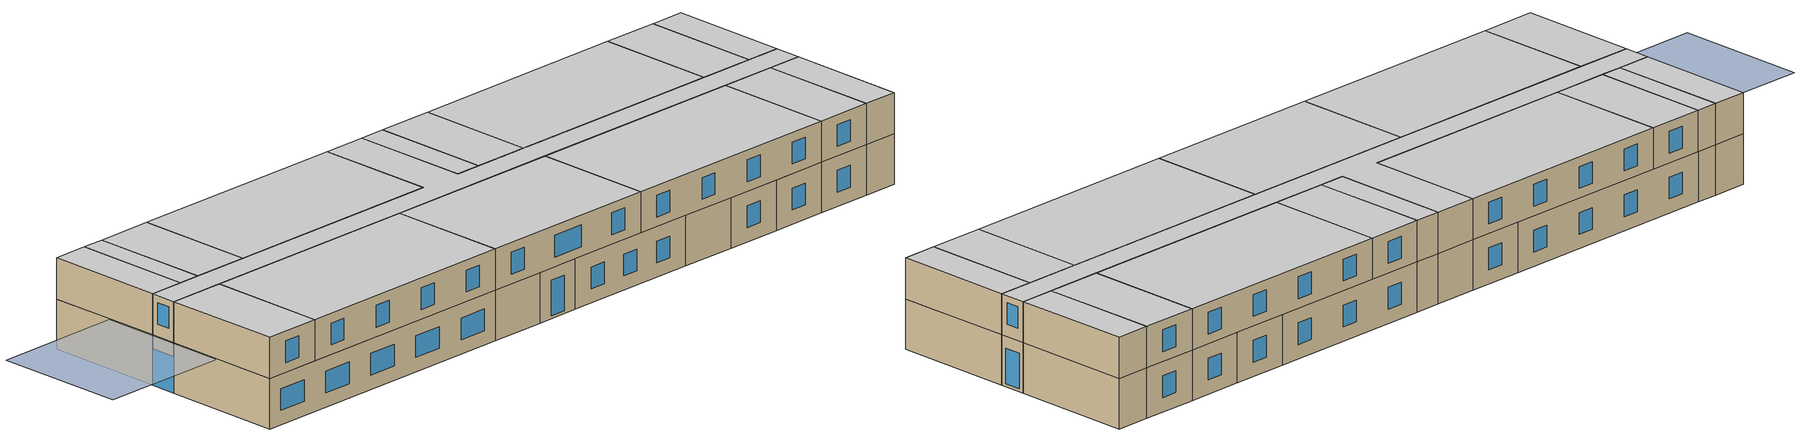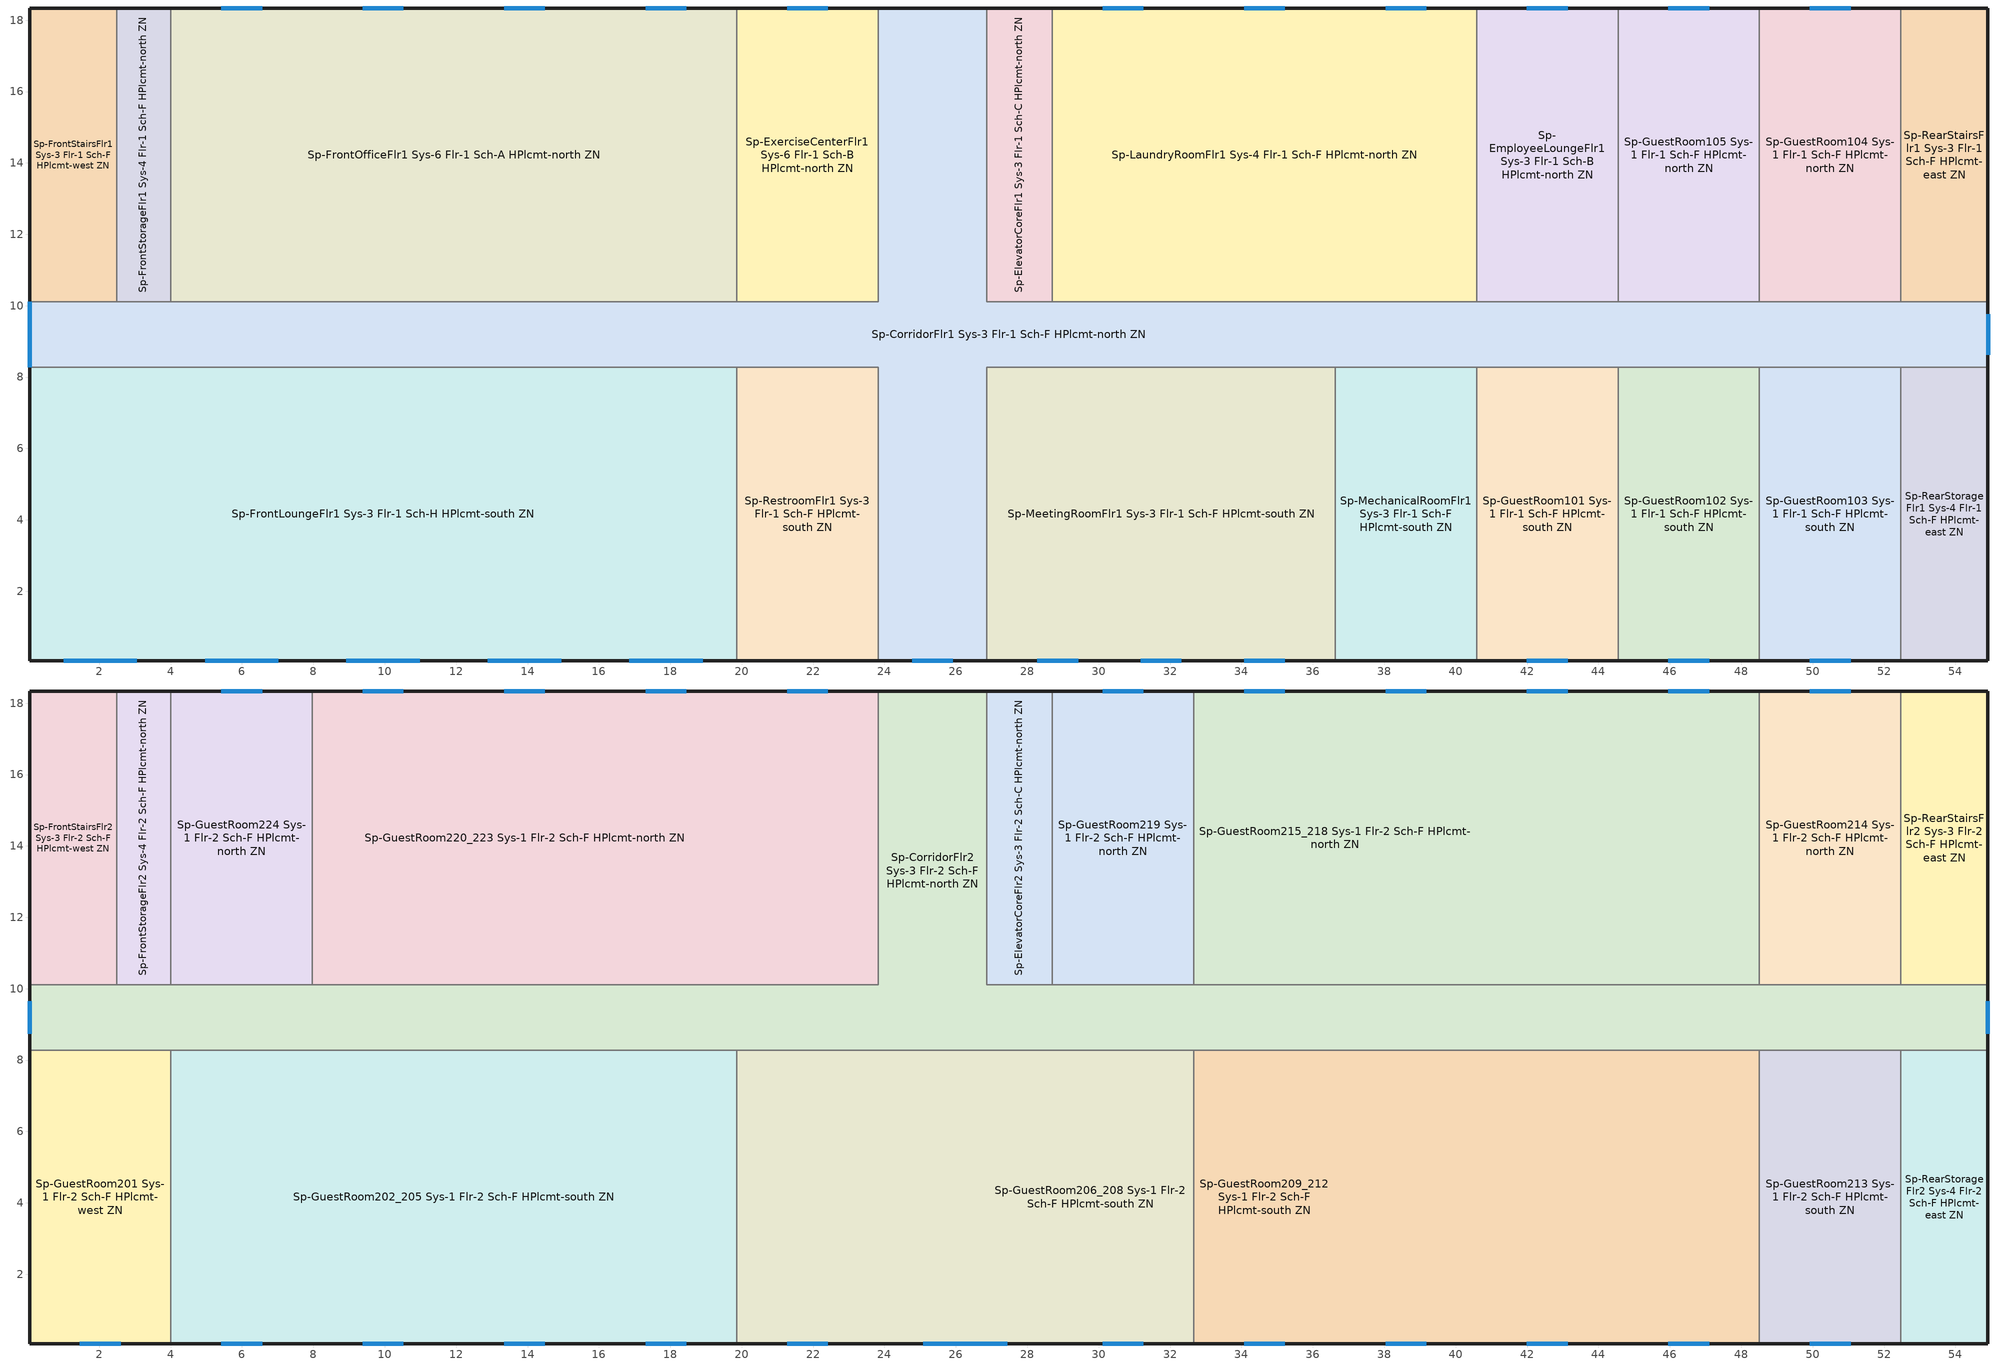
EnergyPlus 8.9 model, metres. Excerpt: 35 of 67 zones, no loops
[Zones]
Sp-CorridorFlr1 Sys-3 Flr-1 Sch-F HPlcmt-north ZN
 floor ground (BTAP-Grnd-Floor-Mass:U-0.757): 26.87,18.34 26.87,10.11 54.91,10.11 54.91,8.28 26.87,8.28 26.87,0.05 23.82,0.05 23.82,8.28 0.05,8.28 0.05,10.11 23.82,10.11 23.82,18.34 z0
 wall outside (BTAP-Ext-Wall-Mass:U-0.315): 26.87,18.34 23.82,18.34 / 0.05,10.11 0.05,8.28 / 23.82,0.05 26.87,0.05 / 54.91,8.28 54.91,10.11 z0:3.35
 wall to Sp-RearStairsFlr1 Sys-3 Flr-1 Sch-F HPlcmt-east ZN (BTAP-Int-Wall): 54.91,10.11 52.47,10.11 z0:3.35
 wall to Sp-ExerciseCenterFlr1 Sys-6 Flr-1 Sch-B HPlcmt-north ZN (BTAP-Int-Wall): 23.82,18.34 23.82,10.11 19.86,10.11 z0:3.35
 wall to Sp-FrontOfficeFlr1 Sys-6 Flr-1 Sch-A HPlcmt-north ZN (BTAP-Int-Wall): 19.86,10.11 4.01,10.11 z0:3.35
 wall to Sp-FrontStorageFlr1 Sys-4 Flr-1 Sch-F HPlcmt-north ZN (BTAP-Int-Wall): 4.01,10.11 2.49,10.11 z0:3.35
 wall to Sp-FrontStairsFlr1 Sys-3 Flr-1 Sch-F HPlcmt-west ZN (BTAP-Int-Wall): 2.49,10.11 0.05,10.11 z0:3.35
 wall to Sp-FrontLoungeFlr1 Sys-3 Flr-1 Sch-H HPlcmt-south ZN (BTAP-Int-Wall): 0.05,8.28 19.86,8.28 z0:3.35
 wall to Sp-RestroomFlr1 Sys-3 Flr-1 Sch-F HPlcmt-south ZN (BTAP-Int-Wall): 19.86,8.28 23.82,8.28 23.82,0.05 z0:3.35
 wall to Sp-MeetingRoomFlr1 Sys-3 Flr-1 Sch-F HPlcmt-south ZN (BTAP-Int-Wall): 26.87,0.05 26.87,8.28 36.62,8.28 z0:3.35
 wall to Sp-MechanicalRoomFlr1 Sys-3 Flr-1 Sch-F HPlcmt-south ZN (BTAP-Int-Wall): 36.62,8.28 40.59,8.28 z0:3.35
 wall to Sp-GuestRoom101 Sys-1 Flr-1 Sch-F HPlcmt-south ZN (BTAP-Int-Wall): 40.59,8.28 44.55,8.28 z0:3.35
 wall to Sp-GuestRoom102 Sys-1 Flr-1 Sch-F HPlcmt-south ZN (BTAP-Int-Wall): 44.55,8.28 48.51,8.28 z0:3.35
 wall to Sp-GuestRoom103 Sys-1 Flr-1 Sch-F HPlcmt-south ZN (BTAP-Int-Wall): 48.51,8.28 52.47,8.28 z0:3.35
 wall to Sp-RearStorageFlr1 Sys-4 Flr-1 Sch-F HPlcmt-east ZN (BTAP-Int-Wall): 52.47,8.28 54.91,8.28 z0:3.35
 wall to Sp-GuestRoom104 Sys-1 Flr-1 Sch-F HPlcmt-north ZN (BTAP-Int-Wall): 52.47,10.11 48.51,10.11 z0:3.35
 wall to Sp-GuestRoom105 Sys-1 Flr-1 Sch-F HPlcmt-north ZN (BTAP-Int-Wall): 48.51,10.11 44.55,10.11 z0:3.35
 wall to Sp-EmployeeLoungeFlr1 Sys-3 Flr-1 Sch-B HPlcmt-north ZN (BTAP-Int-Wall): 44.55,10.11 40.59,10.11 z0:3.35
 wall to Sp-LaundryRoomFlr1 Sys-4 Flr-1 Sch-F HPlcmt-north ZN (BTAP-Int-Wall): 40.59,10.11 28.7,10.11 z0:3.35
 wall to Sp-ElevatorCoreFlr1 Sys-3 Flr-1 Sch-C HPlcmt-north ZN (BTAP-Int-Wall): 28.7,10.11 26.87,10.11 26.87,18.34 z0:3.35
 window (BTAP-Ext-FixedWindow:U=0.240 SHGC=0.600): 0.05,10.11 0.05,8.28 z0:2.44; 24.78,0.05 25.92,0.05 / 54.91,8.62 54.91,9.76 z0.19:2.55
Sp-ElevatorCoreFlr1 Sys-3 Flr-1 Sch-C HPlcmt-north ZN
 floor ground (BTAP-Grnd-Floor-Mass:U-0.757): 28.7,18.34 28.7,10.11 26.87,10.11 26.87,18.34 z0
 wall outside (BTAP-Ext-Wall-Mass:U-0.315): 28.7,18.34 26.87,18.34 z0:3.35
 wall to Sp-LaundryRoomFlr1 Sys-4 Flr-1 Sch-F HPlcmt-north ZN (BTAP-Int-Wall): 28.7,10.11 28.7,18.34 z0:3.35
Sp-EmployeeLoungeFlr1 Sys-3 Flr-1 Sch-B HPlcmt-north ZN
 floor ground (BTAP-Grnd-Floor-Mass:U-0.757): 44.55,18.34 44.55,10.11 40.59,10.11 40.59,18.34 z0
 wall outside (BTAP-Ext-Wall-Mass:U-0.315): 44.55,18.34 40.59,18.34 z0:3.35
 wall to Sp-GuestRoom105 Sys-1 Flr-1 Sch-F HPlcmt-north ZN (BTAP-Int-Wall): 44.55,10.11 44.55,18.34 z0:3.35
 wall to Sp-LaundryRoomFlr1 Sys-4 Flr-1 Sch-F HPlcmt-north ZN (BTAP-Int-Wall): 40.59,18.34 40.59,10.11 z0:3.35
 window (BTAP-Ext-FixedWindow:U=0.240 SHGC=0.600): 43.14,18.34 42,18.34 z0.95:2.4
Sp-ExerciseCenterFlr1 Sys-6 Flr-1 Sch-B HPlcmt-north ZN
 floor ground (BTAP-Grnd-Floor-Mass:U-0.757): 23.82,18.34 23.82,10.11 19.86,10.11 19.86,18.34 z0
 wall outside (BTAP-Ext-Wall-Mass:U-0.315): 23.82,18.34 19.86,18.34 z0:3.35
 wall to Sp-FrontOfficeFlr1 Sys-6 Flr-1 Sch-A HPlcmt-north ZN (BTAP-Int-Wall): 19.86,18.34 19.86,10.11 z0:3.35
 window (BTAP-Ext-FixedWindow:U=0.240 SHGC=0.600): 22.41,18.34 21.27,18.34 z0.95:2.4
Sp-FrontLoungeFlr1 Sys-3 Flr-1 Sch-H HPlcmt-south ZN
 floor ground (BTAP-Grnd-Floor-Mass:U-0.757): 19.86,8.28 19.86,0.05 0.05,0.05 0.05,8.28 z0
 wall outside (BTAP-Ext-Wall-Mass:U-0.315): 0.05,8.28 0.05,0.05 19.86,0.05 z0:3.35
 wall to Sp-RestroomFlr1 Sys-3 Flr-1 Sch-F HPlcmt-south ZN (BTAP-Int-Wall): 19.86,0.05 19.86,8.28 z0:3.35
 window (BTAP-Ext-FixedWindow:U=0.240 SHGC=0.600): 1,0.05 3.06,0.05 / 4.97,0.05 7.02,0.05 / 8.93,0.05 10.98,0.05 / 12.89,0.05 14.94,0.05 / 16.85,0.05 18.91,0.05 z0.95:2.4
Sp-FrontOfficeFlr1 Sys-6 Flr-1 Sch-A HPlcmt-north ZN
 floor ground (BTAP-Grnd-Floor-Mass:U-0.757): 19.86,18.34 19.86,10.11 4.01,10.11 4.01,18.34 z0
 wall outside (BTAP-Ext-Wall-Mass:U-0.315): 19.86,18.34 4.01,18.34 z0:3.35
 wall to Sp-FrontStorageFlr1 Sys-4 Flr-1 Sch-F HPlcmt-north ZN (BTAP-Int-Wall): 4.01,18.34 4.01,10.11 z0:3.35
 window (BTAP-Ext-FixedWindow:U=0.240 SHGC=0.600): 18.45,18.34 17.31,18.34 / 14.49,18.34 13.35,18.34 / 10.52,18.34 9.39,18.34 / 6.56,18.34 5.42,18.34 z0.95:2.4
Sp-FrontStairsFlr1 Sys-3 Flr-1 Sch-F HPlcmt-west ZN
 floor ground (BTAP-Grnd-Floor-Mass:U-0.757): 2.49,18.34 2.49,10.11 0.05,10.11 0.05,18.34 z0
 wall outside (BTAP-Ext-Wall-Mass:U-0.315): 2.49,18.34 0.05,18.34 0.05,10.11 z0:3.35
 wall to Sp-FrontStorageFlr1 Sys-4 Flr-1 Sch-F HPlcmt-north ZN (BTAP-Int-Wall): 2.49,10.11 2.49,18.34 z0:3.35
Sp-FrontStorageFlr1 Sys-4 Flr-1 Sch-F HPlcmt-north ZN
 floor ground (BTAP-Grnd-Floor-Mass:U-0.757): 4.01,18.34 4.01,10.11 2.49,10.11 2.49,18.34 z0
 wall outside (BTAP-Ext-Wall-Mass:U-0.315): 4.01,18.34 2.49,18.34 z0:3.35
Sp-GuestRoom101 Sys-1 Flr-1 Sch-F HPlcmt-south ZN
 floor ground (BTAP-Grnd-Floor-Mass:U-0.757): 44.55,8.28 44.55,0.05 40.59,0.05 40.59,8.28 z0
 wall outside (BTAP-Ext-Wall-Mass:U-0.315): 40.59,0.05 44.55,0.05 z0:3.35
 wall to Sp-MechanicalRoomFlr1 Sys-3 Flr-1 Sch-F HPlcmt-south ZN (BTAP-Int-Wall): 40.59,8.28 40.59,0.05 z0:3.35
 wall to Sp-GuestRoom102 Sys-1 Flr-1 Sch-F HPlcmt-south ZN (BTAP-Int-Wall): 44.55,0.05 44.55,8.28 z0:3.35
 window (BTAP-Ext-FixedWindow:U=0.240 SHGC=0.600): 42,0.05 43.14,0.05 z0.95:2.4
Sp-GuestRoom102 Sys-1 Flr-1 Sch-F HPlcmt-south ZN
 floor ground (BTAP-Grnd-Floor-Mass:U-0.757): 48.51,8.28 48.51,0.05 44.55,0.05 44.55,8.28 z0
 wall outside (BTAP-Ext-Wall-Mass:U-0.315): 44.55,0.05 48.51,0.05 z0:3.35
 wall to Sp-GuestRoom103 Sys-1 Flr-1 Sch-F HPlcmt-south ZN (BTAP-Int-Wall): 48.51,0.05 48.51,8.28 z0:3.35
 window (BTAP-Ext-FixedWindow:U=0.240 SHGC=0.600): 45.96,0.05 47.1,0.05 z0.95:2.4
Sp-GuestRoom103 Sys-1 Flr-1 Sch-F HPlcmt-south ZN
 floor ground (BTAP-Grnd-Floor-Mass:U-0.757): 52.47,8.28 52.47,0.05 48.51,0.05 48.51,8.28 z0
 wall outside (BTAP-Ext-Wall-Mass:U-0.315): 48.51,0.05 52.47,0.05 z0:3.35
 wall to Sp-RearStorageFlr1 Sys-4 Flr-1 Sch-F HPlcmt-east ZN (BTAP-Int-Wall): 52.47,0.05 52.47,8.28 z0:3.35
 window (BTAP-Ext-FixedWindow:U=0.240 SHGC=0.600): 49.92,0.05 51.06,0.05 z0.95:2.4
Sp-GuestRoom104 Sys-1 Flr-1 Sch-F HPlcmt-north ZN
 floor ground (BTAP-Grnd-Floor-Mass:U-0.757): 52.47,18.34 52.47,10.11 48.51,10.11 48.51,18.34 z0
 wall outside (BTAP-Ext-Wall-Mass:U-0.315): 52.47,18.34 48.51,18.34 z0:3.35
 wall to Sp-RearStairsFlr1 Sys-3 Flr-1 Sch-F HPlcmt-east ZN (BTAP-Int-Wall): 52.47,10.11 52.47,18.34 z0:3.35
 wall to Sp-GuestRoom105 Sys-1 Flr-1 Sch-F HPlcmt-north ZN (BTAP-Int-Wall): 48.51,18.34 48.51,10.11 z0:3.35
 window (BTAP-Ext-FixedWindow:U=0.240 SHGC=0.600): 51.06,18.34 49.92,18.34 z0.95:2.4
Sp-GuestRoom105 Sys-1 Flr-1 Sch-F HPlcmt-north ZN
 floor ground (BTAP-Grnd-Floor-Mass:U-0.757): 48.51,18.34 48.51,10.11 44.55,10.11 44.55,18.34 z0
 wall outside (BTAP-Ext-Wall-Mass:U-0.315): 48.51,18.34 44.55,18.34 z0:3.35
 window (BTAP-Ext-FixedWindow:U=0.240 SHGC=0.600): 47.1,18.34 45.96,18.34 z0.95:2.4
Sp-LaundryRoomFlr1 Sys-4 Flr-1 Sch-F HPlcmt-north ZN
 floor ground (BTAP-Grnd-Floor-Mass:U-0.757): 40.59,18.34 40.59,10.11 28.7,10.11 28.7,18.34 z0
 wall outside (BTAP-Ext-Wall-Mass:U-0.315): 40.59,18.34 28.7,18.34 z0:3.35
 window (BTAP-Ext-FixedWindow:U=0.240 SHGC=0.600): 39.18,18.34 38.04,18.34 / 35.21,18.34 34.07,18.34 / 31.25,18.34 30.11,18.34 z0.95:2.4
Sp-MechanicalRoomFlr1 Sys-3 Flr-1 Sch-F HPlcmt-south ZN
 floor ground (BTAP-Grnd-Floor-Mass:U-0.757): 40.59,8.28 40.59,0.05 36.62,0.05 36.62,8.28 z0
 wall outside (BTAP-Ext-Wall-Mass:U-0.315): 36.62,0.05 40.59,0.05 z0:3.35
 wall to Sp-MeetingRoomFlr1 Sys-3 Flr-1 Sch-F HPlcmt-south ZN (BTAP-Int-Wall): 36.62,8.28 36.62,0.05 z0:3.35
Sp-MeetingRoomFlr1 Sys-3 Flr-1 Sch-F HPlcmt-south ZN
 floor ground (BTAP-Grnd-Floor-Mass:U-0.757): 36.62,8.28 36.62,0.05 26.87,0.05 26.87,8.28 z0
 wall outside (BTAP-Ext-Wall-Mass:U-0.315): 26.87,0.05 36.62,0.05 z0:3.35
 window (BTAP-Ext-FixedWindow:U=0.240 SHGC=0.600): 28.28,0.05 29.42,0.05 / 34.07,0.05 35.21,0.05 / 31.18,0.05 32.32,0.05 z0.95:2.4
Sp-RearStairsFlr1 Sys-3 Flr-1 Sch-F HPlcmt-east ZN
 floor ground (BTAP-Grnd-Floor-Mass:U-0.757): 54.91,18.34 54.91,10.11 52.47,10.11 52.47,18.34 z0
 wall outside (BTAP-Ext-Wall-Mass:U-0.315): 54.91,10.11 54.91,18.34 52.47,18.34 z0:3.35
Sp-RearStorageFlr1 Sys-4 Flr-1 Sch-F HPlcmt-east ZN
 floor ground (BTAP-Grnd-Floor-Mass:U-0.757): 54.91,8.28 54.91,0.05 52.47,0.05 52.47,8.28 z0
 wall outside (BTAP-Ext-Wall-Mass:U-0.315): 52.47,0.05 54.91,0.05 54.91,8.28 z0:3.35
Sp-RestroomFlr1 Sys-3 Flr-1 Sch-F HPlcmt-south ZN
 floor ground (BTAP-Grnd-Floor-Mass:U-0.757): 23.82,8.28 23.82,0.05 19.86,0.05 19.86,8.28 z0
 wall outside (BTAP-Ext-Wall-Mass:U-0.315): 19.86,0.05 23.82,0.05 z0:3.35
Sp-CorridorFlr2 Sys-3 Flr-2 Sch-F HPlcmt-north ZN
 floor to Sp-CorridorFlr1 Sys-3 Flr-1 Sch-F HPlcmt-north ZN (BTAP-Int-Floor): 26.87,18.34 26.87,10.11 54.91,10.11 54.91,8.28 0.05,8.28 0.05,10.11 23.82,10.11 23.82,18.34 z3.35
 wall outside (BTAP-Ext-Wall-Mass:U-0.315): 0.05,10.11 0.05,8.28 / 54.91,8.28 54.91,10.11 / 26.87,18.34 23.82,18.34 z3.35:6.1
 wall to Sp-RearStairsFlr2 Sys-3 Flr-2 Sch-F HPlcmt-east ZN (BTAP-Int-Wall): 54.91,10.11 52.47,10.11 z3.35:6.1
 wall to Sp-GuestRoom220_223 Sys-1 Flr-2 Sch-F HPlcmt-north ZN (BTAP-Int-Wall): 23.82,18.34 23.82,10.11 7.97,10.11 z3.35:6.1
 wall to Sp-GuestRoom224 Sys-1 Flr-2 Sch-F HPlcmt-north ZN (BTAP-Int-Wall): 7.97,10.11 4.01,10.11 z3.35:6.1
 wall to Sp-FrontStorageFlr2 Sys-4 Flr-2 Sch-F HPlcmt-north ZN (BTAP-Int-Wall): 4.01,10.11 2.49,10.11 z3.35:6.1
 wall to Sp-FrontStairsFlr2 Sys-3 Flr-2 Sch-F HPlcmt-west ZN (BTAP-Int-Wall): 2.49,10.11 0.05,10.11 z3.35:6.1
 wall to Sp-GuestRoom201 Sys-1 Flr-2 Sch-F HPlcmt-west ZN (BTAP-Int-Wall): 0.05,8.28 4.01,8.28 z3.35:6.1
 wall to Sp-GuestRoom202_205 Sys-1 Flr-2 Sch-F HPlcmt-south ZN (BTAP-Int-Wall): 4.01,8.28 19.86,8.28 z3.35:6.1
 wall to Sp-GuestRoom206_208 Sys-1 Flr-2 Sch-F HPlcmt-south ZN (BTAP-Int-Wall): 19.86,8.28 32.66,8.28 z3.35:6.1
 wall to Sp-GuestRoom209_212 Sys-1 Flr-2 Sch-F HPlcmt-south ZN (BTAP-Int-Wall): 32.66,8.28 48.51,8.28 z3.35:6.1
 wall to Sp-GuestRoom213 Sys-1 Flr-2 Sch-F HPlcmt-south ZN (BTAP-Int-Wall): 48.51,8.28 52.47,8.28 z3.35:6.1
 wall to Sp-RearStorageFlr2 Sys-4 Flr-2 Sch-F HPlcmt-east ZN (BTAP-Int-Wall): 52.47,8.28 54.91,8.28 z3.35:6.1
 wall to Sp-GuestRoom214 Sys-1 Flr-2 Sch-F HPlcmt-north ZN (BTAP-Int-Wall): 52.47,10.11 48.51,10.11 z3.35:6.1
 wall to Sp-GuestRoom215_218 Sys-1 Flr-2 Sch-F HPlcmt-north ZN (BTAP-Int-Wall): 48.51,10.11 32.66,10.11 z3.35:6.1
 wall to Sp-GuestRoom219 Sys-1 Flr-2 Sch-F HPlcmt-north ZN (BTAP-Int-Wall): 32.66,10.11 28.7,10.11 z3.35:6.1
 wall to Sp-ElevatorCoreFlr2 Sys-3 Flr-2 Sch-C HPlcmt-north ZN (BTAP-Int-Wall): 28.7,10.11 26.87,10.11 26.87,18.34 z3.35:6.1
 window (BTAP-Ext-FixedWindow:U=0.240 SHGC=0.600): 0.05,9.66 0.05,8.73 / 54.91,8.73 54.91,9.66 z4.19:5.61
 ceiling to Sp-CorridorFlr3 Sys-3 Flr-3 Sch-F HPlcmt-north ZN (BTAP-Int-Ceiling): 54.91,8.28 54.91,10.11 26.87,10.11 26.87,18.34 23.82,18.34 23.82,10.11 0.05,10.11 0.05,8.28 z6.1
Sp-ElevatorCoreFlr2 Sys-3 Flr-2 Sch-C HPlcmt-north ZN
 floor to Sp-ElevatorCoreFlr1 Sys-3 Flr-1 Sch-C HPlcmt-north ZN (BTAP-Int-Floor): 28.7,18.34 28.7,10.11 26.87,10.11 26.87,18.34 z3.35
 wall outside (BTAP-Ext-Wall-Mass:U-0.315): 28.7,18.34 26.87,18.34 z3.35:6.1
 wall to Sp-GuestRoom219 Sys-1 Flr-2 Sch-F HPlcmt-north ZN (BTAP-Int-Wall): 28.7,10.11 28.7,18.34 z3.35:6.1
 ceiling to Sp-ElevatorCoreFlr3 Sys-3 Flr-3 Sch-C HPlcmt-north ZN (BTAP-Int-Ceiling): 28.7,10.11 28.7,18.34 26.87,18.34 26.87,10.11 z6.1
Sp-FrontStairsFlr2 Sys-3 Flr-2 Sch-F HPlcmt-west ZN
 floor to Sp-FrontStairsFlr1 Sys-3 Flr-1 Sch-F HPlcmt-west ZN (BTAP-Int-Floor): 2.49,18.34 2.49,10.11 0.05,10.11 0.05,18.34 z3.35
 wall outside (BTAP-Ext-Wall-Mass:U-0.315): 2.49,18.34 0.05,18.34 0.05,10.11 z3.35:6.1
 wall to Sp-FrontStorageFlr2 Sys-4 Flr-2 Sch-F HPlcmt-north ZN (BTAP-Int-Wall): 2.49,10.11 2.49,18.34 z3.35:6.1
 ceiling to Sp-FrontStairsFlr3 Sys-3 Flr-3 Sch-F HPlcmt-west ZN (BTAP-Int-Ceiling): 2.49,10.11 2.49,18.34 0.05,18.34 0.05,10.11 z6.1
Sp-FrontStorageFlr2 Sys-4 Flr-2 Sch-F HPlcmt-north ZN
 floor to Sp-FrontStorageFlr1 Sys-4 Flr-1 Sch-F HPlcmt-north ZN (BTAP-Int-Floor): 4.01,18.34 4.01,10.11 2.49,10.11 2.49,18.34 z3.35
 wall outside (BTAP-Ext-Wall-Mass:U-0.315): 4.01,18.34 2.49,18.34 z3.35:6.1
 wall to Sp-GuestRoom224 Sys-1 Flr-2 Sch-F HPlcmt-north ZN (BTAP-Int-Wall): 4.01,10.11 4.01,18.34 z3.35:6.1
 ceiling to Sp-FrontStorageFlr3 Sys-4 Flr-3 Sch-F HPlcmt-north ZN (BTAP-Int-Ceiling): 4.01,10.11 4.01,18.34 2.49,18.34 2.49,10.11 z6.1
Sp-GuestRoom201 Sys-1 Flr-2 Sch-F HPlcmt-west ZN
 floor to Sp-FrontLoungeFlr1 Sys-3 Flr-1 Sch-H HPlcmt-south ZN (BTAP-Int-Floor): 4.01,8.28 4.01,0.05 0.05,0.05 0.05,8.28 z3.35
 wall outside (BTAP-Ext-Wall-Mass:U-0.315): 0.05,8.28 0.05,0.05 4.01,0.05 z3.35:6.1
 wall to Sp-GuestRoom202_205 Sys-1 Flr-2 Sch-F HPlcmt-south ZN (BTAP-Int-Wall): 4.01,0.05 4.01,8.28 z3.35:6.1
 window (BTAP-Ext-FixedWindow:U=0.240 SHGC=0.600): 1.46,0.05 2.6,0.05 z4:5.45
 ceiling to Sp-GuestRoom301 Sys-1 Flr-3 Sch-F HPlcmt-west ZN (BTAP-Int-Ceiling): 4.01,0.05 4.01,8.28 0.05,8.28 0.05,0.05 z6.1
Sp-GuestRoom202_205 Sys-1 Flr-2 Sch-F HPlcmt-south ZN
 floor to Sp-FrontLoungeFlr1 Sys-3 Flr-1 Sch-H HPlcmt-south ZN (BTAP-Int-Floor): 19.86,8.28 19.86,0.05 4.01,0.05 4.01,8.28 z3.35
 wall outside (BTAP-Ext-Wall-Mass:U-0.315): 4.01,0.05 19.86,0.05 z3.35:6.1
 wall to Sp-GuestRoom206_208 Sys-1 Flr-2 Sch-F HPlcmt-south ZN (BTAP-Int-Wall): 19.86,0.05 19.86,8.28 z3.35:6.1
 window (BTAP-Ext-FixedWindow:U=0.240 SHGC=0.600): 5.42,0.05 6.56,0.05 / 9.39,0.05 10.52,0.05 / 13.35,0.05 14.49,0.05 / 17.31,0.05 18.45,0.05 z4:5.45
 ceiling to Sp-GuestRoom302_305 Sys-1 Flr-3 Sch-F HPlcmt-south ZN (BTAP-Int-Ceiling): 19.86,0.05 19.86,8.28 4.01,8.28 4.01,0.05 z6.1
Sp-GuestRoom206_208 Sys-1 Flr-2 Sch-F HPlcmt-south ZN
 floor to Sp-CorridorFlr1 Sys-3 Flr-1 Sch-F HPlcmt-north ZN (BTAP-Int-Floor): 26.87,8.28 26.87,0.05 23.82,0.05 23.82,8.28 z3.35
 floor to Sp-RestroomFlr1 Sys-3 Flr-1 Sch-F HPlcmt-south ZN (BTAP-Int-Floor): 23.82,8.28 23.82,0.05 19.86,0.05 19.86,8.28 z3.35
 floor to Sp-MeetingRoomFlr1 Sys-3 Flr-1 Sch-F HPlcmt-south ZN (BTAP-Int-Floor): 32.66,8.28 32.66,0.05 26.87,0.05 26.87,8.28 z3.35
 wall outside (BTAP-Ext-Wall-Mass:U-0.315): 19.86,0.05 32.66,0.05 z3.35:6.1
 wall to Sp-GuestRoom209_212 Sys-1 Flr-2 Sch-F HPlcmt-south ZN (BTAP-Int-Wall): 32.66,0.05 32.66,8.28 z3.35:6.1
 window (BTAP-Ext-FixedWindow:U=0.240 SHGC=0.600): 21.27,0.05 22.41,0.05 / 25.08,0.05 27.44,0.05 / 30.11,0.05 31.25,0.05 z4:5.45
 ceiling to Sp-GuestRoom306_308 Sys-1 Flr-3 Sch-F HPlcmt-south ZN (BTAP-Int-Ceiling): 32.66,0.05 32.66,8.28 19.86,8.28 19.86,0.05 z6.1
Sp-GuestRoom209_212 Sys-1 Flr-2 Sch-F HPlcmt-south ZN
 floor to Sp-MeetingRoomFlr1 Sys-3 Flr-1 Sch-F HPlcmt-south ZN (BTAP-Int-Floor): 36.62,8.28 36.62,0.05 32.66,0.05 32.66,8.28 z3.35
 floor to Sp-MechanicalRoomFlr1 Sys-3 Flr-1 Sch-F HPlcmt-south ZN (BTAP-Int-Floor): 40.59,8.28 40.59,0.05 36.62,0.05 36.62,8.28 z3.35
 floor to Sp-GuestRoom101 Sys-1 Flr-1 Sch-F HPlcmt-south ZN (BTAP-Int-Floor): 44.55,8.28 44.55,0.05 40.59,0.05 40.59,8.28 z3.35
 floor to Sp-GuestRoom102 Sys-1 Flr-1 Sch-F HPlcmt-south ZN (BTAP-Int-Floor): 48.51,8.28 48.51,0.05 44.55,0.05 44.55,8.28 z3.35
 wall outside (BTAP-Ext-Wall-Mass:U-0.315): 32.66,0.05 48.51,0.05 z3.35:6.1
 wall to Sp-GuestRoom213 Sys-1 Flr-2 Sch-F HPlcmt-south ZN (BTAP-Int-Wall): 48.51,0.05 48.51,8.28 z3.35:6.1
 window (BTAP-Ext-FixedWindow:U=0.240 SHGC=0.600): 34.07,0.05 35.21,0.05 / 38.04,0.05 39.18,0.05 / 42,0.05 43.14,0.05 / 45.96,0.05 47.1,0.05 z4:5.45
 ceiling to Sp-GuestRoom309_312 Sys-1 Flr-3 Sch-F HPlcmt-south ZN (BTAP-Int-Ceiling): 48.51,0.05 48.51,8.28 32.66,8.28 32.66,0.05 z6.1
Sp-GuestRoom213 Sys-1 Flr-2 Sch-F HPlcmt-south ZN
 floor to Sp-GuestRoom103 Sys-1 Flr-1 Sch-F HPlcmt-south ZN (BTAP-Int-Floor): 52.47,8.28 52.47,0.05 48.51,0.05 48.51,8.28 z3.35
 wall outside (BTAP-Ext-Wall-Mass:U-0.315): 48.51,0.05 52.47,0.05 z3.35:6.1
 wall to Sp-RearStorageFlr2 Sys-4 Flr-2 Sch-F HPlcmt-east ZN (BTAP-Int-Wall): 52.47,0.05 52.47,8.28 z3.35:6.1
 window (BTAP-Ext-FixedWindow:U=0.240 SHGC=0.600): 49.92,0.05 51.06,0.05 z4:5.45
 ceiling to Sp-GuestRoom313 Sys-1 Flr-3 Sch-F HPlcmt-south ZN (BTAP-Int-Ceiling): 52.47,0.05 52.47,8.28 48.51,8.28 48.51,0.05 z6.1
Sp-GuestRoom214 Sys-1 Flr-2 Sch-F HPlcmt-north ZN
 floor to Sp-GuestRoom104 Sys-1 Flr-1 Sch-F HPlcmt-north ZN (BTAP-Int-Floor): 52.47,18.34 52.47,10.11 48.51,10.11 48.51,18.34 z3.35
 wall outside (BTAP-Ext-Wall-Mass:U-0.315): 52.47,18.34 48.51,18.34 z3.35:6.1
 wall to Sp-RearStairsFlr2 Sys-3 Flr-2 Sch-F HPlcmt-east ZN (BTAP-Int-Wall): 52.47,10.11 52.47,18.34 z3.35:6.1
 wall to Sp-GuestRoom215_218 Sys-1 Flr-2 Sch-F HPlcmt-north ZN (BTAP-Int-Wall): 48.51,18.34 48.51,10.11 z3.35:6.1
 window (BTAP-Ext-FixedWindow:U=0.240 SHGC=0.600): 51.06,18.34 49.92,18.34 z4:5.45
 ceiling to Sp-GuestRoom314 Sys-1 Flr-3 Sch-F HPlcmt-north ZN (BTAP-Int-Ceiling): 52.47,10.11 52.47,18.34 48.51,18.34 48.51,10.11 z6.1
Sp-GuestRoom215_218 Sys-1 Flr-2 Sch-F HPlcmt-north ZN
 floor to Sp-GuestRoom105 Sys-1 Flr-1 Sch-F HPlcmt-north ZN (BTAP-Int-Floor): 48.51,18.34 48.51,10.11 44.55,10.11 44.55,18.34 z3.35
 floor to Sp-EmployeeLoungeFlr1 Sys-3 Flr-1 Sch-B HPlcmt-north ZN (BTAP-Int-Floor): 44.55,18.34 44.55,10.11 40.59,10.11 40.59,18.34 z3.35
 floor to Sp-LaundryRoomFlr1 Sys-4 Flr-1 Sch-F HPlcmt-north ZN (BTAP-Int-Floor): 40.59,18.34 40.59,10.11 32.66,10.11 32.66,18.34 z3.35
 wall outside (BTAP-Ext-Wall-Mass:U-0.315): 48.51,18.34 32.66,18.34 z3.35:6.1
 wall to Sp-GuestRoom219 Sys-1 Flr-2 Sch-F HPlcmt-north ZN (BTAP-Int-Wall): 32.66,18.34 32.66,10.11 z3.35:6.1
 window (BTAP-Ext-FixedWindow:U=0.240 SHGC=0.600): 47.1,18.34 45.96,18.34 / 43.14,18.34 42,18.34 / 39.18,18.34 38.04,18.34 / 35.21,18.34 34.07,18.34 z4:5.45
 ceiling to Sp-GuestRoom315_318 Sys-1 Flr-3 Sch-F HPlcmt-north ZN (BTAP-Int-Ceiling): 48.51,10.11 48.51,18.34 32.66,18.34 32.66,10.11 z6.1
Sp-GuestRoom219 Sys-1 Flr-2 Sch-F HPlcmt-north ZN
 floor to Sp-LaundryRoomFlr1 Sys-4 Flr-1 Sch-F HPlcmt-north ZN (BTAP-Int-Floor): 32.66,18.34 32.66,10.11 28.7,10.11 28.7,18.34 z3.35
 wall outside (BTAP-Ext-Wall-Mass:U-0.315): 32.66,18.34 28.7,18.34 z3.35:6.1
 window (BTAP-Ext-FixedWindow:U=0.240 SHGC=0.600): 31.25,18.34 30.11,18.34 z4:5.45
 ceiling to Sp-GuestRoom319 Sys-1 Flr-3 Sch-F HPlcmt-north ZN (BTAP-Int-Ceiling): 32.66,10.11 32.66,18.34 28.7,18.34 28.7,10.11 z6.1
Sp-GuestRoom220_223 Sys-1 Flr-2 Sch-F HPlcmt-north ZN
 floor to Sp-ExerciseCenterFlr1 Sys-6 Flr-1 Sch-B HPlcmt-north ZN (BTAP-Int-Floor): 23.82,18.34 23.82,10.11 19.86,10.11 19.86,18.34 z3.35
 floor to Sp-FrontOfficeFlr1 Sys-6 Flr-1 Sch-A HPlcmt-north ZN (BTAP-Int-Floor): 19.86,18.34 19.86,10.11 7.97,10.11 7.97,18.34 z3.35
 wall outside (BTAP-Ext-Wall-Mass:U-0.315): 23.82,18.34 7.97,18.34 z3.35:6.1
 wall to Sp-GuestRoom224 Sys-1 Flr-2 Sch-F HPlcmt-north ZN (BTAP-Int-Wall): 7.97,18.34 7.97,10.11 z3.35:6.1
 window (BTAP-Ext-FixedWindow:U=0.240 SHGC=0.600): 22.41,18.34 21.27,18.34 / 18.45,18.34 17.31,18.34 / 14.49,18.34 13.35,18.34 / 10.52,18.34 9.39,18.34 z4:5.45
 ceiling to Sp-GuestRoom320_323 Sys-1 Flr-3 Sch-F HPlcmt-north ZN (BTAP-Int-Ceiling): 23.82,10.11 23.82,18.34 7.97,18.34 7.97,10.11 z6.1
Sp-GuestRoom224 Sys-1 Flr-2 Sch-F HPlcmt-north ZN
 floor to Sp-FrontOfficeFlr1 Sys-6 Flr-1 Sch-A HPlcmt-north ZN (BTAP-Int-Floor): 7.97,18.34 7.97,10.11 4.01,10.11 4.01,18.34 z3.35
 wall outside (BTAP-Ext-Wall-Mass:U-0.315): 7.97,18.34 4.01,18.34 z3.35:6.1
 window (BTAP-Ext-FixedWindow:U=0.240 SHGC=0.600): 6.56,18.34 5.42,18.34 z4:5.45
 ceiling to Sp-GuestRoom324 Sys-1 Flr-3 Sch-F HPlcmt-north ZN (BTAP-Int-Ceiling): 7.97,10.11 7.97,18.34 4.01,18.34 4.01,10.11 z6.1
Sp-RearStairsFlr2 Sys-3 Flr-2 Sch-F HPlcmt-east ZN
 floor to Sp-RearStairsFlr1 Sys-3 Flr-1 Sch-F HPlcmt-east ZN (BTAP-Int-Floor): 54.91,18.34 54.91,10.11 52.47,10.11 52.47,18.34 z3.35
 wall outside (BTAP-Ext-Wall-Mass:U-0.315): 54.91,10.11 54.91,18.34 52.47,18.34 z3.35:6.1
 ceiling to Sp-RearStairsFlr3 Sys-3 Flr-3 Sch-F HPlcmt-east ZN (BTAP-Int-Ceiling): 54.91,10.11 54.91,18.34 52.47,18.34 52.47,10.11 z6.1
Sp-RearStorageFlr2 Sys-4 Flr-2 Sch-F HPlcmt-east ZN
 floor to Sp-RearStorageFlr1 Sys-4 Flr-1 Sch-F HPlcmt-east ZN (BTAP-Int-Floor): 54.91,8.28 54.91,0.05 52.47,0.05 52.47,8.28 z3.35
 wall outside (BTAP-Ext-Wall-Mass:U-0.315): 52.47,0.05 54.91,0.05 54.91,8.28 z3.35:6.1
 ceiling to Sp-RearStorageFlr3 Sys-4 Flr-3 Sch-F HPlcmt-east ZN (BTAP-Int-Ceiling): 54.91,0.05 54.91,8.28 52.47,8.28 52.47,0.05 z6.1
shading: 0,4.57 0,13.72 -9.14,13.72 -9.14,4.57 z3.35
[Building]
SmallHotel-CAN_BC_Vancouver.Intl.AP.718920_CWEC2016.epw created: 2018-09-18 17:35:47 +0000: North Axis {deg}=180; Terrain=Suburbs; Loads Convergence Tolerance Value=0.04; Temperature Convergence Tolerance Value {deltaC}=0.4; Solar Distribution=FullExterior; Maximum Number of Warmup Days=25; Minimum Number of Warmup Days=6
[Site:Location]
Vancouver Intl AP_BC_CAN: Latitude {deg}=49.195; Longitude {deg}=-123.184; Time Zone {hr}=-8; Elevation {m}=4.3
[Site:GroundTemperature:BuildingSurface]
19.527, 19.502, 19.536, 19.598, 20.002, 21.64, 22.225, 22.375, 21.449, 20.121, 19.802, 19.633
[Site:WaterMainsTemperature]
Calculation Method=Correlation; Annual Average Outdoor Air Temperature {C}=10.4083; Maximum Difference In Monthly Average Outdoor Air Temperatures {deltaC}=14.1
[SizingPeriod:DesignDay] Day of Month=21; Dry-Bulb Temperature Range Modifier Type=DefaultMultipliers; Humidity Condition Type=Wetbulb; Barometric Pressure {Pa}=101273; Rain Indicator=No; Snow Indicator=No; Daylight Saving Time Indicator=No
Name | Month | Day Type | Maximum Dry-Bulb Temperature {C} | Daily Dry-Bulb Temperature Range {deltaC} | Wetbulb or DewPoint at Maximum Dry-Bulb {C} | Wind Speed {m/s} | Wind Direction {deg} | Solar Model Indicator | ASHRAE Clear Sky Optical Depth for Beam Irradiance (taub) | ASHRAE Clear Sky Optical Depth for Diffuse Irradiance (taud) | Sky Clearness
Vancouver Intl AP Ann Clg .4% Condns DB=>MWB | 7 | SummerDesignDay | 25.1 | 7.6 | 18.5 | 3.7 | 300 | ASHRAETau | 0.359 | 2.485
Vancouver Intl AP Ann Htg 99.6% Condns DB | 12 | WinterDesignDay | -6.1 | 0 | -6.1 | 3 | 100 | ASHRAEClearSky |  |  | 0
[Material] Thermal Absorptance=0.9
Name | Roughness | Thickness {m} | Conductivity {W/m-K} | Density {kg/m3} | Specific Heat {J/kg-K} | Solar Absorptance | Visible Absorptance
1/2IN Gypsum 1 | Smooth | 0.0127 | 0.16 | 784.9 | 830 | 0.4 | 0.4
100mm Normalweight concrete floor 1 | MediumSmooth | 0.1016 | 2.31 | 2322 | 832 | 0.7 | 0.7
1IN Stucco 1 | Smooth | 0.0253 | 0.6918 | 1858 | 837 | 0.7 | 0.92
6 in. Normalweight Concrete Floor 1 | MediumRough | 0.1524 | 2.31 | 2322 | 832 | 0.7 | 0.7
8IN CONCRETE HW RefBldg 1 | Rough | 0.2032 | 1.311 | 2240 | 836.8 | 0.7 | 0.7
G01 13mm gypsum board 1 | Smooth | 0.0127 | 0.16 | 800 | 1090 | 0.7 | 0.5
[Material:NoMass] Roughness=Smooth; Thermal Absorptance=0.9; Solar Absorptance=0.7
Name | Thermal Resistance {m2-K/W} | Visible Absorptance
Typical Carpet Pad | 0.21648 | 0.8
Typical Carpet Pad 2 | 1.25503 | 0.8
Typical Insulation 2 | 2.90366 | 0.7
[WindowMaterial:SimpleGlazingSystem]
SimpleGlazing:U=0.240 SHGC=0.600: U-Factor {W/m2-K}=2.4; Solar Heat Gain Coefficient=0.6; Visible Transmittance=0.21
[Construction]
BTAP-Ext-FixedWindow:U=0.240 SHGC=0.600: SimpleGlazing:U=0.240 SHGC=0.600
BTAP-Ext-Wall-Mass:U-0.315: 1IN Stucco 1, 8IN CONCRETE HW RefBldg 1, Typical Insulation 2, 1/2IN Gypsum 1
BTAP-Grnd-Floor-Mass:U-0.757: 6 in. Normalweight Concrete Floor 1, Typical Carpet Pad 2
BTAP-Int-Ceiling: Typical Carpet Pad, 100mm Normalweight concrete floor 1
BTAP-Int-Floor: 100mm Normalweight concrete floor 1, Typical Carpet Pad
BTAP-Int-Wall: G01 13mm gypsum board 1, G01 13mm gypsum board 1
[Zone]
Sp-CorridorFlr1 Sys-3 Flr-1 Sch-F HPlcmt-north ZN; Sp-CorridorFlr2 Sys-3 Flr-2 Sch-F HPlcmt-north ZN; Sp-ElevatorCoreFlr1 Sys-3 Flr-1 Sch-C HPlcmt-north ZN; Sp-ElevatorCoreFlr2 Sys-3 Flr-2 Sch-C HPlcmt-north ZN; Sp-EmployeeLoungeFlr1 Sys-3 Flr-1 Sch-B HPlcmt-north ZN; Sp-ExerciseCenterFlr1 Sys-6 Flr-1 Sch-B HPlcmt-north ZN; Sp-FrontLoungeFlr1 Sys-3 Flr-1 Sch-H HPlcmt-south ZN; Sp-FrontOfficeFlr1 Sys-6 Flr-1 Sch-A HPlcmt-north ZN; Sp-FrontStairsFlr1 Sys-3 Flr-1 Sch-F HPlcmt-west ZN; Sp-FrontStairsFlr2 Sys-3 Flr-2 Sch-F HPlcmt-west ZN; Sp-FrontStorageFlr1 Sys-4 Flr-1 Sch-F HPlcmt-north ZN; Sp-FrontStorageFlr2 Sys-4 Flr-2 Sch-F HPlcmt-north ZN; Sp-GuestRoom101 Sys-1 Flr-1 Sch-F HPlcmt-south ZN; Sp-GuestRoom102 Sys-1 Flr-1 Sch-F HPlcmt-south ZN; Sp-GuestRoom103 Sys-1 Flr-1 Sch-F HPlcmt-south ZN; Sp-GuestRoom104 Sys-1 Flr-1 Sch-F HPlcmt-north ZN; Sp-GuestRoom105 Sys-1 Flr-1 Sch-F HPlcmt-north ZN; Sp-GuestRoom201 Sys-1 Flr-2 Sch-F HPlcmt-west ZN; Sp-GuestRoom202_205 Sys-1 Flr-2 Sch-F HPlcmt-south ZN; Sp-GuestRoom206_208 Sys-1 Flr-2 Sch-F HPlcmt-south ZN; Sp-GuestRoom209_212 Sys-1 Flr-2 Sch-F HPlcmt-south ZN; Sp-GuestRoom213 Sys-1 Flr-2 Sch-F HPlcmt-south ZN; Sp-GuestRoom214 Sys-1 Flr-2 Sch-F HPlcmt-north ZN; Sp-GuestRoom215_218 Sys-1 Flr-2 Sch-F HPlcmt-north ZN; Sp-GuestRoom219 Sys-1 Flr-2 Sch-F HPlcmt-north ZN; Sp-GuestRoom220_223 Sys-1 Flr-2 Sch-F HPlcmt-north ZN; Sp-GuestRoom224 Sys-1 Flr-2 Sch-F HPlcmt-north ZN; Sp-LaundryRoomFlr1 Sys-4 Flr-1 Sch-F HPlcmt-north ZN; Sp-MechanicalRoomFlr1 Sys-3 Flr-1 Sch-F HPlcmt-south ZN; Sp-MeetingRoomFlr1 Sys-3 Flr-1 Sch-F HPlcmt-south ZN; Sp-RearStairsFlr1 Sys-3 Flr-1 Sch-F HPlcmt-east ZN; Sp-RearStairsFlr2 Sys-3 Flr-2 Sch-F HPlcmt-east ZN; Sp-RearStorageFlr1 Sys-4 Flr-1 Sch-F HPlcmt-east ZN; Sp-RearStorageFlr2 Sys-4 Flr-2 Sch-F HPlcmt-east ZN; Sp-RestroomFlr1 Sys-3 Flr-1 Sch-F HPlcmt-south ZN
[ZoneInfiltration:DesignFlowRate] Schedule=Always On Discrete; Design Flow Rate Calculation Method=Flow/ExteriorArea; Flow per Exterior Surface Area {m3/s-m2}=0.00025; Constant Term Coefficient=0; Temperature Term Coefficient=0; Velocity Term Coefficient=0.224; Velocity Squared Term Coefficient=0
Name | Zone or ZoneList
CorridorFlr1 Infiltration | Sp-CorridorFlr1 Sys-3 Flr-1 Sch-F HPlcmt-north ZN
CorridorFlr2 Infiltration | Sp-CorridorFlr2 Sys-3 Flr-2 Sch-F HPlcmt-north ZN
ElevatorCoreFlr1 Infiltration | Sp-ElevatorCoreFlr1 Sys-3 Flr-1 Sch-C HPlcmt-north ZN
ElevatorCoreFlr2 Infiltration | Sp-ElevatorCoreFlr2 Sys-3 Flr-2 Sch-C HPlcmt-north ZN
EmployeeLoungeFlr1 Infiltration | Sp-EmployeeLoungeFlr1 Sys-3 Flr-1 Sch-B HPlcmt-north ZN
ExerciseCenterFlr1 Infiltration | Sp-ExerciseCenterFlr1 Sys-6 Flr-1 Sch-B HPlcmt-north ZN
FrontLoungeFlr1 Infiltration | Sp-FrontLoungeFlr1 Sys-3 Flr-1 Sch-H HPlcmt-south ZN
FrontOfficeFlr1 Infiltration | Sp-FrontOfficeFlr1 Sys-6 Flr-1 Sch-A HPlcmt-north ZN
FrontStairsFlr1 Infiltration | Sp-FrontStairsFlr1 Sys-3 Flr-1 Sch-F HPlcmt-west ZN
FrontStairsFlr2 Infiltration | Sp-FrontStairsFlr2 Sys-3 Flr-2 Sch-F HPlcmt-west ZN
FrontStorageFlr1 Infiltration | Sp-FrontStorageFlr1 Sys-4 Flr-1 Sch-F HPlcmt-north ZN
FrontStorageFlr2 Infiltration | Sp-FrontStorageFlr2 Sys-4 Flr-2 Sch-F HPlcmt-north ZN
GuestRoom101 Infiltration | Sp-GuestRoom101 Sys-1 Flr-1 Sch-F HPlcmt-south ZN
GuestRoom102 Infiltration | Sp-GuestRoom102 Sys-1 Flr-1 Sch-F HPlcmt-south ZN
GuestRoom103 Infiltration | Sp-GuestRoom103 Sys-1 Flr-1 Sch-F HPlcmt-south ZN
GuestRoom104 Infiltration | Sp-GuestRoom104 Sys-1 Flr-1 Sch-F HPlcmt-north ZN
GuestRoom105 Infiltration | Sp-GuestRoom105 Sys-1 Flr-1 Sch-F HPlcmt-north ZN
GuestRoom201 Infiltration | Sp-GuestRoom201 Sys-1 Flr-2 Sch-F HPlcmt-west ZN
GuestRoom202_205 Infiltration | Sp-GuestRoom202_205 Sys-1 Flr-2 Sch-F HPlcmt-south ZN
GuestRoom206_208 Infiltration | Sp-GuestRoom206_208 Sys-1 Flr-2 Sch-F HPlcmt-south ZN
GuestRoom209_212 Infiltration | Sp-GuestRoom209_212 Sys-1 Flr-2 Sch-F HPlcmt-south ZN
GuestRoom213 Infiltration | Sp-GuestRoom213 Sys-1 Flr-2 Sch-F HPlcmt-south ZN
GuestRoom214 Infiltration | Sp-GuestRoom214 Sys-1 Flr-2 Sch-F HPlcmt-north ZN
GuestRoom215_218 Infiltration | Sp-GuestRoom215_218 Sys-1 Flr-2 Sch-F HPlcmt-north ZN
GuestRoom219 Infiltration | Sp-GuestRoom219 Sys-1 Flr-2 Sch-F HPlcmt-north ZN
GuestRoom220_223 Infiltration | Sp-GuestRoom220_223 Sys-1 Flr-2 Sch-F HPlcmt-north ZN
GuestRoom224 Infiltration | Sp-GuestRoom224 Sys-1 Flr-2 Sch-F HPlcmt-north ZN
LaundryRoomFlr1 Infiltration | Sp-LaundryRoomFlr1 Sys-4 Flr-1 Sch-F HPlcmt-north ZN
MechanicalRoomFlr1 Infiltration | Sp-MechanicalRoomFlr1 Sys-3 Flr-1 Sch-F HPlcmt-south ZN
MeetingRoomFlr1 Infiltration | Sp-MeetingRoomFlr1 Sys-3 Flr-1 Sch-F HPlcmt-south ZN
RearStairsFlr1 Infiltration | Sp-RearStairsFlr1 Sys-3 Flr-1 Sch-F HPlcmt-east ZN
RearStairsFlr2 Infiltration | Sp-RearStairsFlr2 Sys-3 Flr-2 Sch-F HPlcmt-east ZN
RearStorageFlr1 Infiltration | Sp-RearStorageFlr1 Sys-4 Flr-1 Sch-F HPlcmt-east ZN
RearStorageFlr2 Infiltration | Sp-RearStorageFlr2 Sys-4 Flr-2 Sch-F HPlcmt-east ZN
RestroomFlr1 Infiltration | Sp-RestroomFlr1 Sys-3 Flr-1 Sch-F HPlcmt-south ZN
[AvailabilityManager:Scheduled] Schedule=Always On Discrete
Make-up air unit Availability Manager; Air Loop HVAC Outdoor Air System 1 Availability Manager; Sp-CorridorFlr1 Sys-3 Flr-1 Sch-F HPlcmt-north ZN NECB System 3 PSZ Availability Manager; Air Loop HVAC Outdoor Air System 2 Availability Manager; Sp-CorridorFlr2 Sys-3 Flr-2 Sch-F HPlcmt-north ZN NECB System 3 PSZ Availability Manager; Air Loop HVAC Outdoor Air System 11 Availability Manager; Sp-CorridorFlr3 Sys-3 Flr-3 Sch-F HPlcmt-north ZN NECB System 3 PSZ Availability Manager; Air Loop HVAC Outdoor Air System 15 Availability Manager; Sp-CorridorFlr4 Sys-3 Flr-4 Sch-F HPlcmt-north ZN NECB System 3 PSZ Availability Manager; Air Loop HVAC Outdoor Air System 19 Availability Manager; Sp-ElevatorCoreFlr1 Sys-3 Flr-1 Sch-C HPlcmt-north ZN NECB System 3 PSZ Availability Manager; Air Loop HVAC Outdoor Air System 8 Availability Manager; Sp-ElevatorCoreFlr2 Sys-3 Flr-2 Sch-C HPlcmt-north ZN NECB System 3 PSZ Availability Manager; Air Loop HVAC Outdoor Air System 14 Availability Manager; Sp-ElevatorCoreFlr3 Sys-3 Flr-3 Sch-C HPlcmt-north ZN NECB System 3 PSZ Availability Manager; Air Loop HVAC Outdoor Air System 18 Availability Manager; Sp-ElevatorCoreFlr4 Sys-3 Flr-4 Sch-C HPlcmt-north ZN NECB System 3 PSZ Availability Manager; Air Loop HVAC Outdoor Air System 22 Availability Manager; Sp-EmployeeLoungeFlr1 Sys-3 Flr-1 Sch-B HPlcmt-north ZN NECB System 3 PSZ Availability Manager; Air Loop HVAC Outdoor Air System 9 Availability Manager; Sp-FrontLoungeFlr1 Sys-3 Flr-1 Sch-H HPlcmt-south ZN NECB System 3 PSZ Availability Manager; Air Loop HVAC Outdoor Air System 10 Availability Manager; Sp-FrontStairsFlr1 Sys-3 Flr-1 Sch-F HPlcmt-west ZN NECB System 3 PSZ Availability Manager; Air Loop HVAC Outdoor Air System 4 Availability Manager; Sp-FrontStairsFlr2 Sys-3 Flr-2 Sch-F HPlcmt-west ZN NECB System 3 PSZ Availability Manager; Air Loop HVAC Outdoor Air System 13 Availability Manager; Sp-FrontStairsFlr3 Sys-3 Flr-3 Sch-F HPlcmt-west ZN NECB System 3 PSZ Availability Manager; Air Loop HVAC Outdoor Air System 17 Availability Manager; Sp-FrontStairsFlr4 Sys-3 Flr-4 Sch-F HPlcmt-west ZN NECB System 3 PSZ Availability Manager; Air Loop HVAC Outdoor Air System 21 Availability Manager; Sp-FrontStorageFlr1 Sys-4 Flr-1 Sch-F HPlcmt-north ZN NECB System 4 PSZ Availability Manager; Air Loop HVAC Outdoor Air System 23 Availability Manager; Sp-FrontStorageFlr2 Sys-4 Flr-2 Sch-F HPlcmt-north ZN NECB System 4 PSZ Availability Manager; Air Loop HVAC Outdoor Air System 26 Availability Manager; Sp-FrontStorageFlr3 Sys-4 Flr-3 Sch-F HPlcmt-north ZN NECB System 4 PSZ Availability Manager; Air Loop HVAC Outdoor Air System 28 Availability Manager; Sp-FrontStorageFlr4 Sys-4 Flr-4 Sch-F HPlcmt-north ZN NECB System 4 PSZ Availability Manager; Air Loop HVAC Outdoor Air System 30 Availability Manager; Sp-LaundryRoomFlr1 Sys-4 Flr-1 Sch-F HPlcmt-north ZN NECB System 4 PSZ Availability Manager; Air Loop HVAC Outdoor Air System 24 Availability Manager; Sp-MechanicalRoomFlr1 Sys-3 Flr-1 Sch-F HPlcmt-south ZN NECB System 3 PSZ Availability Manager; Air Loop HVAC Outdoor Air System 5 Availability Manager; Sp-MeetingRoomFlr1 Sys-3 Flr-1 Sch-F HPlcmt-south ZN NECB System 3 PSZ Availability Manager; Air Loop HVAC Outdoor Air System 6 Availability Manager; Sp-RearStairsFlr1 Sys-3 Flr-1 Sch-F HPlcmt-east ZN NECB System 3 PSZ Availability Manager; Air Loop HVAC Outdoor Air System 3 Availability Manager; Sp-RearStairsFlr2 Sys-3 Flr-2 Sch-F HPlcmt-east ZN NECB System 3 PSZ Availability Manager; Air Loop HVAC Outdoor Air System 12 Availability Manager; Sp-RearStairsFlr3 Sys-3 Flr-3 Sch-F HPlcmt-east ZN NECB System 3 PSZ Availability Manager; Air Loop HVAC Outdoor Air System 16 Availability Manager; Sp-RearStairsFlr4 Sys-3 Flr-4 Sch-F HPlcmt-east ZN NECB System 3 PSZ Availability Manager; Air Loop HVAC Outdoor Air System 20 Availability Manager; Sp-RearStorageFlr1 Sys-4 Flr-1 Sch-F HPlcmt-east ZN NECB System 4 PSZ Availability Manager; Air Loop HVAC Outdoor Air System 25 Availability Manager; Sp-RearStorageFlr2 Sys-4 Flr-2 Sch-F HPlcmt-east ZN NECB System 4 PSZ Availability Manager; Air Loop HVAC Outdoor Air System 27 Availability Manager; Sp-RearStorageFlr3 Sys-4 Flr-3 Sch-F HPlcmt-east ZN NECB System 4 PSZ Availability Manager; Air Loop HVAC Outdoor Air System 29 Availability Manager; Sp-RearStorageFlr4 Sys-4 Flr-4 Sch-F HPlcmt-east ZN NECB System 4 PSZ Availability Manager; Air Loop HVAC Outdoor Air System 31 Availability Manager; Sp-RestroomFlr1 Sys-3 Flr-1 Sch-F HPlcmt-south ZN NECB System 3 PSZ Availability Manager; Air Loop HVAC Outdoor Air System 7 Availability Manager; VAV with Reheat Availability Manager; Air Loop HVAC Outdoor Air System 32 Availability Manager
[Schedule:Constant]
Always On Discrete: Hourly Value=1
